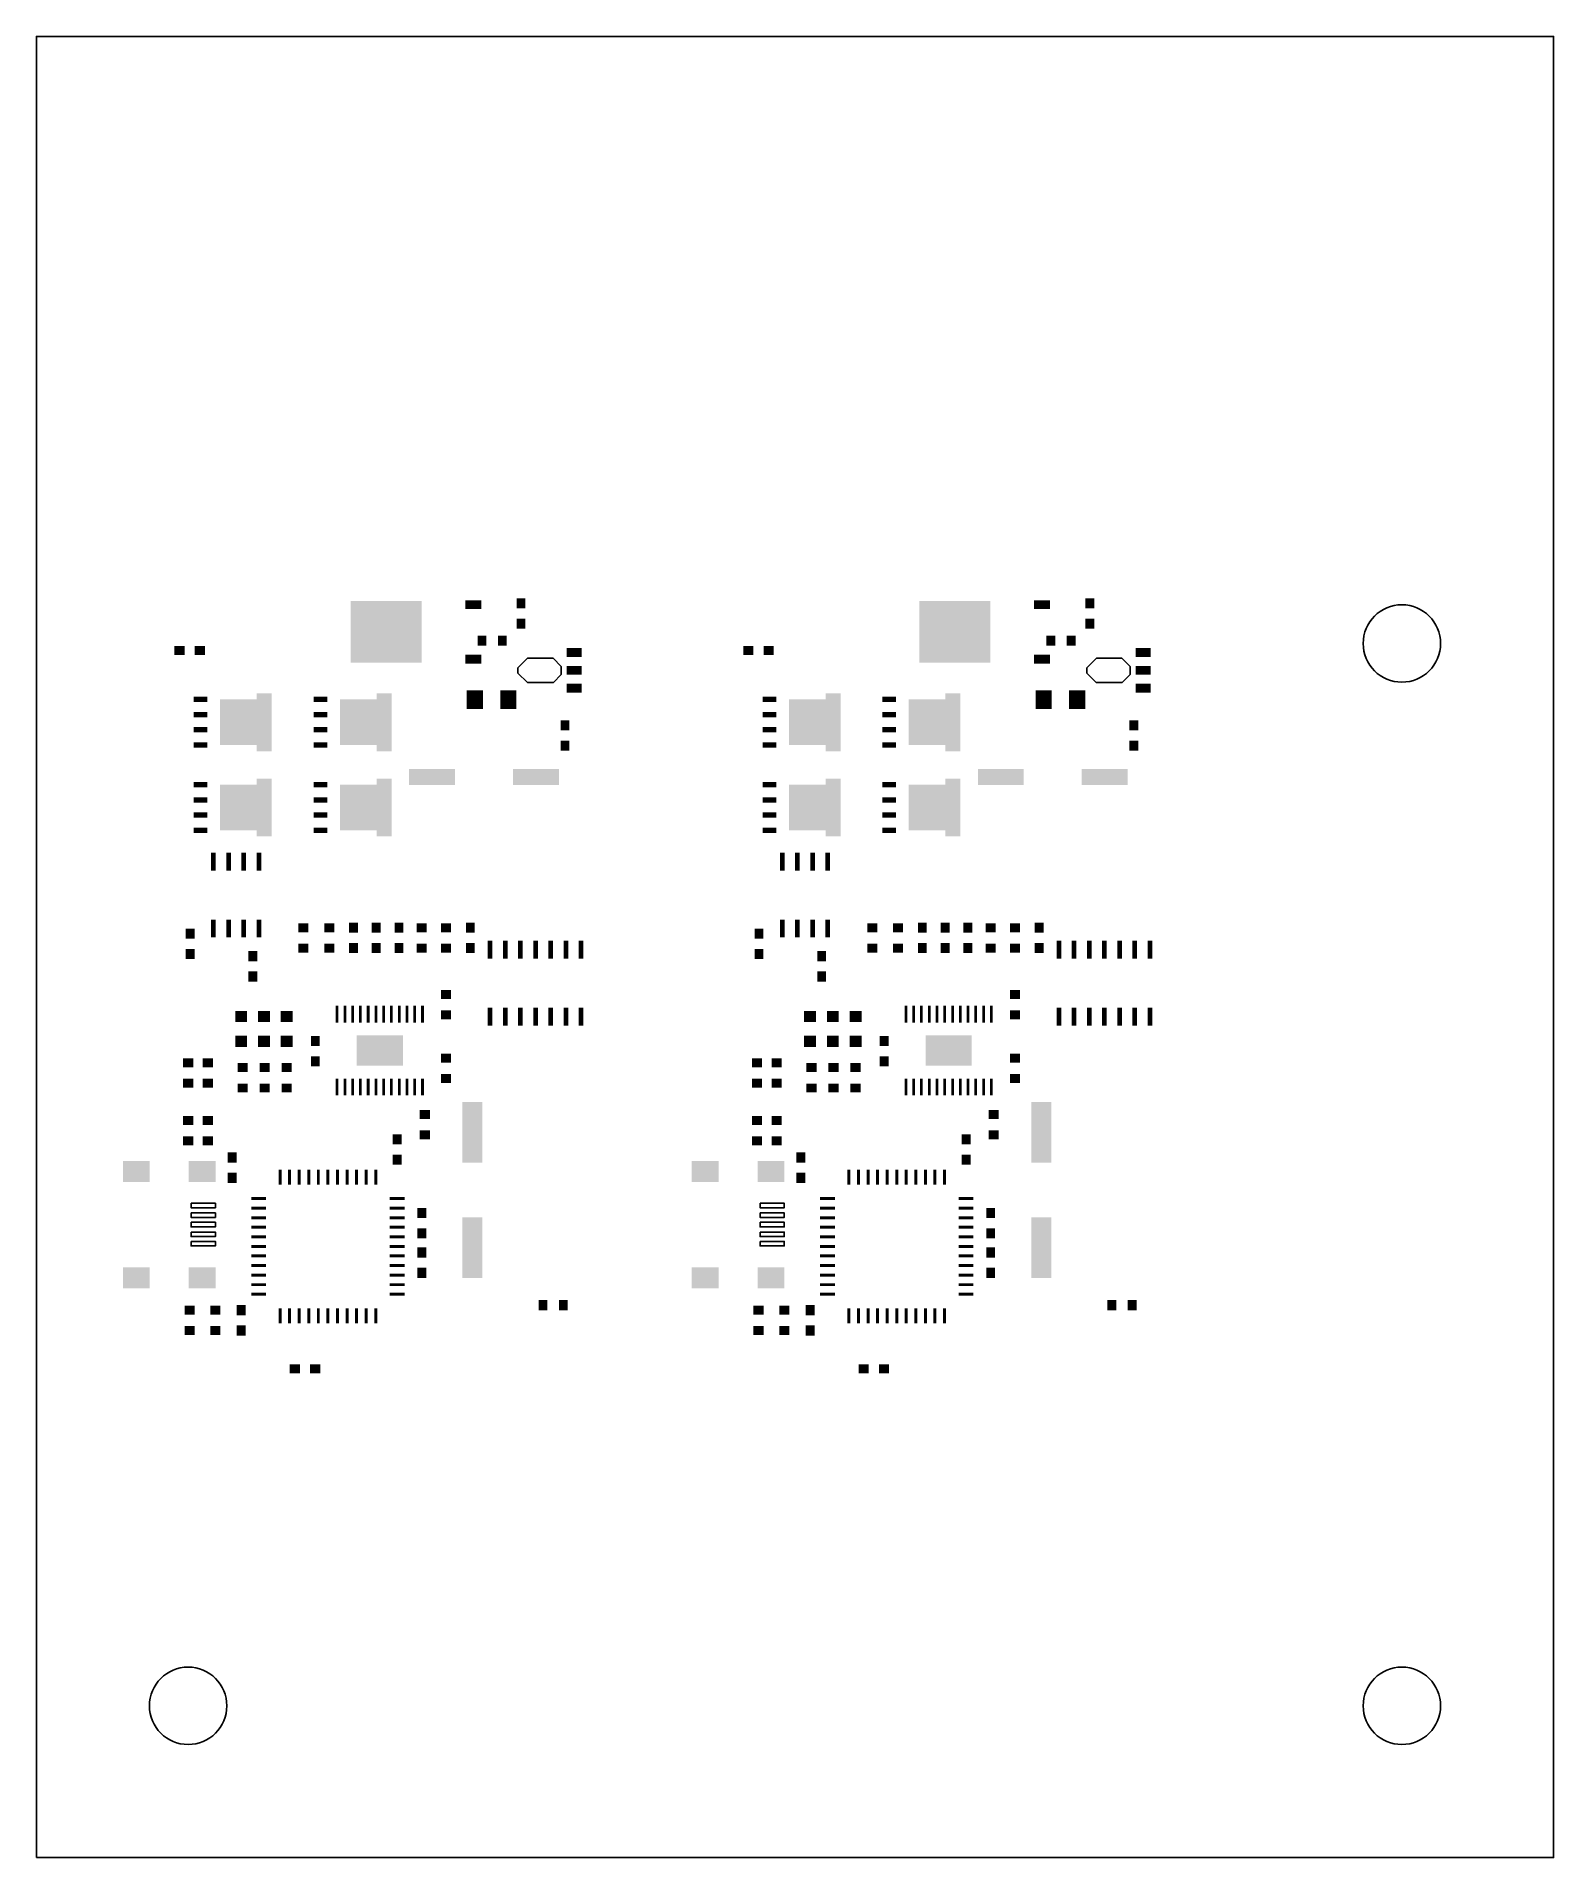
# Model space of a CAD drawing. Extents: x 0 to 5, y 0 to 6.
import ezdxf

# ---------------------------------------------------------------- set-up
doc = ezdxf.new("R2010")
doc.units = 0
doc.header["$MEASUREMENT"] = 0
doc.layers.get('0').update_dxf_attribs({"color": 1, "linetype": 'CONTINUOUS'})
doc.layers.add('20', color=1, linetype='CONTINUOUS')
doc.layers.add('31', color=251, linetype='CONTINUOUS')

# ---------------------------------------------------------------- blocks, each defined once
blk = doc.blocks.new('RECT')
blk.add_solid([(-0.5, -0.5), (0.5, -0.5), (-0.5, 0.5), (0.5, 0.5)])

msp = doc.modelspace()

# ---------------------------------------------------------------- linework, layer by layer
at = {"linetype": 'Continuous'}
msp.add_lwpolyline([(0, 0), (5, 0), (5, 6), (0, 6)], close=True, dxfattribs=at)
for centre in [(4.5, 4), (0.5, 0.5), (4.5, 0.5)]:
    msp.add_circle(centre, 0.1275, dxfattribs=at)
at = {"layer": '20', "linetype": 'Continuous'}
for points in [[(0.51, 2.156), (0.59, 2.156), (0.59, 2.141), (0.51, 2.141)], [(0.51, 2.156), (0.59, 2.156), (0.59, 2.141), (0.51, 2.141)], [(0.51, 2.124), (0.59, 2.124), (0.59, 2.109), (0.51, 2.109)], [(2.3847, 2.156), (2.4647, 2.156), (2.4647, 2.141), (2.3847, 2.141)], [(2.3847, 2.124), (2.4647, 2.124), (2.4647, 2.109), (2.3847, 2.109)], [(0.51, 2.093), (0.59, 2.093), (0.59, 2.078), (0.51, 2.078)], [(0.51, 2.061), (0.59, 2.061), (0.59, 2.046), (0.51, 2.046)], [(2.3847, 2.093), (2.4647, 2.093), (2.4647, 2.078), (2.3847, 2.078)], [(2.3847, 2.061), (2.4647, 2.061), (2.4647, 2.046), (2.3847, 2.046)], [(0.51, 2.03), (0.59, 2.03), (0.59, 2.015), (0.51, 2.015)], [(2.3847, 2.03), (2.4647, 2.03), (2.4647, 2.015), (2.3847, 2.015)]]:
    msp.add_lwpolyline(points, close=True, dxfattribs=at)
at = {"layer": '31'}
for p, q in [((1.5869, 3.9194), (1.6189, 3.9514)), ((1.5869, 3.9024), (1.5869, 3.9194)), ((1.6179, 3.8714), (1.5869, 3.9024)), ((1.6189, 3.9514), (1.7029, 3.9514)), ((1.7029, 3.9514), (1.7299, 3.9244)), ((1.7299, 3.9244), (1.7299, 3.8974)), ((3.4616, 3.9194), (3.4936, 3.9514)), ((3.4616, 3.9024), (3.4616, 3.9194)), ((3.4926, 3.8714), (3.4616, 3.9024)), ((3.4936, 3.9514), (3.5776, 3.9514)), ((3.5776, 3.9514), (3.6046, 3.9244)), ((3.6046, 3.9244), (3.6046, 3.8974)), ((1.7039, 3.8714), (1.6179, 3.8714)), ((1.7299, 3.8974), (1.7039, 3.8714)), ((3.5786, 3.8714), (3.4926, 3.8714)), ((3.6046, 3.8974), (3.5786, 3.8714))]:
    msp.add_line(p, q, dxfattribs=at)

# ---------------------------------------------------------------- block references
for p, xscale, yscale, rotation in [((1.4396, 4.1279), 0.02937, 0.052992, 89.99999999999999), ((1.5969, 4.1322), 0.033307, 0.02937, 270), ((3.3143, 4.1279), 0.02937, 0.052992, 89.99999999999999), ((3.4716, 4.1322), 0.033307, 0.02937, 270), ((1.1522, 4.0382), 0.202598, 0.234094, 89.99999999999999), ((1.5969, 4.0653), 0.033307, 0.02937, 270), ((3.0269, 4.0382), 0.202598, 0.234094, 89.99999999999999), ((3.4716, 4.0653), 0.033307, 0.02937, 270), ((1.4684, 4.0093), 0.02937, 0.033307, 180), ((1.5354, 4.0093), 0.02937, 0.033307, 180), ((3.3431, 4.0093), 0.02937, 0.033307, 180), ((3.41, 4.0093), 0.02937, 0.033307, 180), ((0.4715, 3.977), 0.033307, 0.02937, 180), ((0.5385, 3.977), 0.033307, 0.02937, 180), ((1.4396, 3.9484), 0.02937, 0.052992, 89.99999999999999), ((1.7725, 3.9705), 0.049055, 0.02937, 180), ((2.3462, 3.977), 0.033307, 0.02937, 180), ((2.4131, 3.977), 0.033307, 0.02937, 180), ((3.3143, 3.9484), 0.02937, 0.052992, 89.99999999999999), ((3.6471, 3.9705), 0.049055, 0.02937, 180), ((1.7725, 3.9114), 0.049055, 0.02937, 180), ((3.6471, 3.9114), 0.049055, 0.02937, 180), ((1.4449, 3.815), 0.052992, 0.060866, 180), ((1.5551, 3.815), 0.052992, 0.060866, 180), ((1.7725, 3.8524), 0.049055, 0.02937, 180), ((3.3195, 3.815), 0.052992, 0.060866, 180), ((3.4298, 3.815), 0.052992, 0.060866, 180), ((3.6471, 3.8524), 0.049055, 0.02937, 180), ((0.5411, 3.8157), 0.017559, 0.045118, 270), ((0.6661, 3.7407), 0.15, 0.122047, 270), ((0.7508, 3.7404), 0.190472, 0.049291, 270), ((0.936, 3.8157), 0.017559, 0.045118, 270), ((1.061, 3.7407), 0.15, 0.122047, 270), ((1.1457, 3.7404), 0.190472, 0.049291, 270), ((2.4158, 3.8157), 0.017559, 0.045118, 270), ((2.5408, 3.7407), 0.15, 0.122047, 270), ((2.6255, 3.7404), 0.190472, 0.049291, 270), ((2.8107, 3.8157), 0.017559, 0.045118, 270), ((2.9357, 3.7407), 0.15, 0.122047, 270), ((3.0204, 3.7404), 0.190472, 0.049291, 270), ((0.5411, 3.7657), 0.017559, 0.045118, 270), ((0.5411, 3.7157), 0.017559, 0.045118, 270), ((0.936, 3.7657), 0.017559, 0.045118, 270), ((0.936, 3.7157), 0.017559, 0.045118, 270), ((1.7421, 3.7304), 0.033307, 0.02937, 270), ((2.4158, 3.7657), 0.017559, 0.045118, 270), ((2.4158, 3.7157), 0.017559, 0.045118, 270), ((2.8107, 3.7657), 0.017559, 0.045118, 270), ((2.8107, 3.7157), 0.017559, 0.045118, 270), ((3.6168, 3.7304), 0.033307, 0.02937, 270), ((0.5411, 3.6657), 0.017559, 0.045118, 270), ((0.936, 3.6657), 0.017559, 0.045118, 270), ((1.7421, 3.6634), 0.033307, 0.02937, 270), ((2.4158, 3.6657), 0.017559, 0.045118, 270), ((2.8107, 3.6657), 0.017559, 0.045118, 270), ((3.6168, 3.6634), 0.033307, 0.02937, 270), ((0.5411, 3.5348), 0.017559, 0.045118, 270), ((0.7508, 3.4595), 0.190472, 0.049291, 270), ((0.936, 3.5348), 0.017559, 0.045118, 270), ((1.1457, 3.4595), 0.190472, 0.049291, 270), ((1.3037, 3.56), 0.151417, 0.052992, 180), ((1.6463, 3.56), 0.151417, 0.052992, 180), ((2.4158, 3.5348), 0.017559, 0.045118, 270), ((2.6255, 3.4595), 0.190472, 0.049291, 270), ((2.8107, 3.5348), 0.017559, 0.045118, 270), ((3.0204, 3.4595), 0.190472, 0.049291, 270), ((3.1784, 3.56), 0.151417, 0.052992, 180), ((3.5209, 3.56), 0.151417, 0.052992, 180), ((0.5411, 3.4848), 0.017559, 0.045118, 270), ((0.6661, 3.4598), 0.15, 0.122047, 270), ((0.936, 3.4848), 0.017559, 0.045118, 270), ((1.061, 3.4598), 0.15, 0.122047, 270), ((2.4158, 3.4848), 0.017559, 0.045118, 270), ((2.5408, 3.4598), 0.15, 0.122047, 270), ((2.8107, 3.4848), 0.017559, 0.045118, 270), ((2.9357, 3.4598), 0.15, 0.122047, 270), ((0.5411, 3.4348), 0.017559, 0.045118, 270), ((0.936, 3.4348), 0.017559, 0.045118, 270), ((2.4158, 3.4348), 0.017559, 0.045118, 270), ((2.8107, 3.4348), 0.017559, 0.045118, 270), ((0.5411, 3.3848), 0.017559, 0.045118, 270), ((0.936, 3.3848), 0.017559, 0.045118, 270), ((2.4158, 3.3848), 0.017559, 0.045118, 270), ((2.8107, 3.3848), 0.017559, 0.045118, 270), ((0.5833, 3.2813), 0.058898, 0.015591, 270), ((0.6333, 3.2813), 0.058898, 0.015591, 270), ((0.6833, 3.2813), 0.058898, 0.015591, 270), ((0.7333, 3.2813), 0.058898, 0.015591, 270), ((2.4579, 3.2813), 0.058898, 0.015591, 270), ((2.5079, 3.2813), 0.058898, 0.015591, 270), ((2.5579, 3.2813), 0.058898, 0.015591, 270), ((2.6079, 3.2813), 0.058898, 0.015591, 270), ((0.5066, 3.0436), 0.033307, 0.02937, 270), ((0.5833, 3.0608), 0.058898, 0.015591, 270), ((0.6333, 3.0608), 0.058898, 0.015591, 270), ((0.6833, 3.0608), 0.058898, 0.015591, 270), ((0.7333, 3.0608), 0.058898, 0.015591, 270), ((0.88, 3.0635), 0.02937, 0.033307, 89.99999999999999), ((0.965, 3.0635), 0.02937, 0.033307, 89.99999999999999), ((1.045, 3.0635), 0.033307, 0.02937, 89.99999999999999), ((1.12, 3.0635), 0.033307, 0.02937, 89.99999999999999), ((1.195, 3.0635), 0.033307, 0.02937, 270), ((1.27, 3.0635), 0.02937, 0.033307, 89.99999999999999), ((1.35, 3.0635), 0.02937, 0.033307, 89.99999999999999), ((1.43, 3.0635), 0.033307, 0.02937, 89.99999999999999), ((2.3813, 3.0436), 0.033307, 0.02937, 270), ((2.4579, 3.0608), 0.058898, 0.015591, 270), ((2.5079, 3.0608), 0.058898, 0.015591, 270), ((2.5579, 3.0608), 0.058898, 0.015591, 270), ((2.6079, 3.0608), 0.058898, 0.015591, 270), ((2.7547, 3.0635), 0.02937, 0.033307, 89.99999999999999), ((2.8397, 3.0635), 0.02937, 0.033307, 89.99999999999999), ((2.9197, 3.0635), 0.033307, 0.02937, 89.99999999999999), ((2.9947, 3.0635), 0.033307, 0.02937, 89.99999999999999), ((3.0697, 3.0635), 0.033307, 0.02937, 270), ((3.1447, 3.0635), 0.02937, 0.033307, 89.99999999999999), ((3.2247, 3.0635), 0.02937, 0.033307, 89.99999999999999), ((3.3047, 3.0635), 0.033307, 0.02937, 89.99999999999999), ((0.88, 2.9965), 0.02937, 0.033307, 89.99999999999999), ((0.965, 2.9965), 0.02937, 0.033307, 89.99999999999999), ((1.045, 2.9965), 0.033307, 0.02937, 89.99999999999999), ((1.12, 2.9965), 0.033307, 0.02937, 89.99999999999999), ((1.195, 2.9965), 0.033307, 0.02937, 270), ((1.27, 2.9965), 0.02937, 0.033307, 89.99999999999999), ((1.35, 2.9965), 0.02937, 0.033307, 89.99999999999999), ((1.43, 2.9965), 0.033307, 0.02937, 89.99999999999999), ((1.495, 2.9912), 0.058898, 0.015591, 89.99999999999999), ((1.545, 2.9912), 0.058898, 0.015591, 89.99999999999999), ((1.595, 2.9912), 0.058898, 0.015591, 89.99999999999999), ((1.645, 2.9912), 0.058898, 0.015591, 89.99999999999999), ((1.695, 2.9912), 0.058898, 0.015591, 89.99999999999999), ((1.745, 2.9912), 0.058898, 0.015591, 89.99999999999999), ((1.795, 2.9912), 0.058898, 0.015591, 89.99999999999999), ((2.7547, 2.9965), 0.02937, 0.033307, 89.99999999999999), ((2.8397, 2.9965), 0.02937, 0.033307, 89.99999999999999), ((2.9197, 2.9965), 0.033307, 0.02937, 89.99999999999999), ((2.9947, 2.9965), 0.033307, 0.02937, 89.99999999999999), ((3.0697, 2.9965), 0.033307, 0.02937, 270), ((3.1447, 2.9965), 0.02937, 0.033307, 89.99999999999999), ((3.2247, 2.9965), 0.02937, 0.033307, 89.99999999999999), ((3.3047, 2.9965), 0.033307, 0.02937, 89.99999999999999), ((3.3697, 2.9912), 0.058898, 0.015591, 89.99999999999999), ((3.4197, 2.9912), 0.058898, 0.015591, 89.99999999999999), ((3.4697, 2.9912), 0.058898, 0.015591, 89.99999999999999), ((3.5197, 2.9912), 0.058898, 0.015591, 89.99999999999999), ((3.5697, 2.9912), 0.058898, 0.015591, 89.99999999999999), ((3.6197, 2.9912), 0.058898, 0.015591, 89.99999999999999), ((3.6697, 2.9912), 0.058898, 0.015591, 89.99999999999999), ((0.5066, 2.9767), 0.033307, 0.02937, 270), ((0.7134, 2.9698), 0.033307, 0.02937, 270), ((2.3813, 2.9767), 0.033307, 0.02937, 270), ((2.588, 2.9698), 0.033307, 0.02937, 270), ((0.7134, 2.9029), 0.033307, 0.02937, 270), ((2.588, 2.9029), 0.033307, 0.02937, 270), ((1.35, 2.8435), 0.02937, 0.033307, 89.99999999999999), ((3.2247, 2.8435), 0.02937, 0.033307, 89.99999999999999), ((0.675, 2.771), 0.037, 0.039, 89.99999999999999), ((0.75, 2.771), 0.037, 0.039, 89.99999999999999), ((0.825, 2.771), 0.037, 0.039, 89.99999999999999), ((0.9909, 2.7787), 0.054961, 0.008858, 270), ((1.0165, 2.7787), 0.054961, 0.008858, 270), ((1.0421, 2.7787), 0.054961, 0.008858, 270), ((1.0677, 2.7787), 0.054961, 0.008858, 270), ((1.0933, 2.7787), 0.054961, 0.008858, 270), ((1.1189, 2.7787), 0.054961, 0.008858, 270), ((1.1445, 2.7787), 0.054961, 0.008858, 270), ((1.1701, 2.7787), 0.054961, 0.008858, 270), ((1.1957, 2.7787), 0.054961, 0.008858, 270), ((1.2213, 2.7787), 0.054961, 0.008858, 270), ((1.2469, 2.7787), 0.054961, 0.008858, 270), ((1.2724, 2.7787), 0.054961, 0.008858, 270), ((1.35, 2.7765), 0.02937, 0.033307, 89.99999999999999), ((1.495, 2.7708), 0.058898, 0.015591, 89.99999999999999), ((1.545, 2.7708), 0.058898, 0.015591, 89.99999999999999), ((1.595, 2.7708), 0.058898, 0.015591, 89.99999999999999), ((1.645, 2.7708), 0.058898, 0.015591, 89.99999999999999), ((1.695, 2.7708), 0.058898, 0.015591, 89.99999999999999), ((1.745, 2.7708), 0.058898, 0.015591, 89.99999999999999), ((1.795, 2.7708), 0.058898, 0.015591, 89.99999999999999), ((2.5497, 2.771), 0.037, 0.039, 89.99999999999999), ((2.6247, 2.771), 0.037, 0.039, 89.99999999999999), ((2.6997, 2.771), 0.037, 0.039, 89.99999999999999), ((2.8656, 2.7787), 0.054961, 0.008858, 270), ((2.8912, 2.7787), 0.054961, 0.008858, 270), ((2.9168, 2.7787), 0.054961, 0.008858, 270), ((2.9424, 2.7787), 0.054961, 0.008858, 270), ((2.968, 2.7787), 0.054961, 0.008858, 270), ((2.9936, 2.7787), 0.054961, 0.008858, 270), ((3.0192, 2.7787), 0.054961, 0.008858, 270), ((3.0447, 2.7787), 0.054961, 0.008858, 270), ((3.0703, 2.7787), 0.054961, 0.008858, 270), ((3.0959, 2.7787), 0.054961, 0.008858, 270), ((3.1215, 2.7787), 0.054961, 0.008858, 270), ((3.1471, 2.7787), 0.054961, 0.008858, 270), ((3.2247, 2.7765), 0.02937, 0.033307, 89.99999999999999), ((3.3697, 2.7708), 0.058898, 0.015591, 89.99999999999999), ((3.4197, 2.7708), 0.058898, 0.015591, 89.99999999999999), ((3.4697, 2.7708), 0.058898, 0.015591, 89.99999999999999), ((3.5197, 2.7708), 0.058898, 0.015591, 89.99999999999999), ((3.5697, 2.7708), 0.058898, 0.015591, 89.99999999999999), ((3.6197, 2.7708), 0.058898, 0.015591, 89.99999999999999), ((3.6697, 2.7708), 0.058898, 0.015591, 89.99999999999999), ((0.675, 2.689), 0.037, 0.039, 89.99999999999999), ((0.75, 2.689), 0.037, 0.039, 89.99999999999999), ((0.825, 2.689), 0.037, 0.039, 89.99999999999999), ((0.9192, 2.6904), 0.033307, 0.02937, 270), ((1.1317, 2.6587), 0.1, 0.152, 270), ((2.5497, 2.689), 0.037, 0.039, 89.99999999999999), ((2.6247, 2.689), 0.037, 0.039, 89.99999999999999), ((2.6997, 2.689), 0.037, 0.039, 89.99999999999999), ((2.7938, 2.6904), 0.033307, 0.02937, 270), ((3.0064, 2.6587), 0.1, 0.152, 270), ((0.9192, 2.6235), 0.033307, 0.02937, 270), ((1.35, 2.6335), 0.02937, 0.033307, 270), ((2.7938, 2.6235), 0.033307, 0.02937, 270), ((3.2247, 2.6335), 0.02937, 0.033307, 270), ((0.5, 2.6185), 0.02937, 0.033307, 89.99999999999999), ((0.565, 2.6185), 0.02937, 0.033307, 89.99999999999999), ((0.6799, 2.6026), 0.02937, 0.033307, 89.99999999999999), ((0.7522, 2.6026), 0.02937, 0.033307, 89.99999999999999), ((0.8246, 2.6026), 0.02937, 0.033307, 270), ((1.35, 2.5665), 0.02937, 0.033307, 270), ((2.3747, 2.6185), 0.02937, 0.033307, 89.99999999999999), ((2.4397, 2.6185), 0.02937, 0.033307, 89.99999999999999), ((2.5545, 2.6026), 0.02937, 0.033307, 89.99999999999999), ((2.6269, 2.6026), 0.02937, 0.033307, 89.99999999999999), ((2.6993, 2.6026), 0.02937, 0.033307, 270), ((3.2247, 2.5665), 0.02937, 0.033307, 270), ((0.5, 2.5515), 0.02937, 0.033307, 89.99999999999999), ((0.565, 2.5515), 0.02937, 0.033307, 89.99999999999999), ((0.6799, 2.5356), 0.02937, 0.033307, 89.99999999999999), ((0.7522, 2.5356), 0.02937, 0.033307, 89.99999999999999), ((0.8246, 2.5356), 0.02937, 0.033307, 270), ((0.9909, 2.5386), 0.054961, 0.008858, 270), ((1.0165, 2.5386), 0.054961, 0.008858, 270), ((1.0421, 2.5386), 0.054961, 0.008858, 270), ((1.0677, 2.5386), 0.054961, 0.008858, 270), ((1.0933, 2.5386), 0.054961, 0.008858, 270), ((1.1189, 2.5386), 0.054961, 0.008858, 270), ((1.1445, 2.5386), 0.054961, 0.008858, 270), ((1.1701, 2.5386), 0.054961, 0.008858, 270), ((1.1957, 2.5386), 0.054961, 0.008858, 270), ((1.2213, 2.5386), 0.054961, 0.008858, 270), ((1.2469, 2.5386), 0.054961, 0.008858, 270), ((1.2724, 2.5386), 0.054961, 0.008858, 270), ((2.3747, 2.5515), 0.02937, 0.033307, 89.99999999999999), ((2.4397, 2.5515), 0.02937, 0.033307, 89.99999999999999), ((2.5545, 2.5356), 0.02937, 0.033307, 89.99999999999999), ((2.6269, 2.5356), 0.02937, 0.033307, 89.99999999999999), ((2.6993, 2.5356), 0.02937, 0.033307, 270), ((2.8656, 2.5386), 0.054961, 0.008858, 270), ((2.8912, 2.5386), 0.054961, 0.008858, 270), ((2.9168, 2.5386), 0.054961, 0.008858, 270), ((2.9424, 2.5386), 0.054961, 0.008858, 270), ((2.968, 2.5386), 0.054961, 0.008858, 270), ((2.9936, 2.5386), 0.054961, 0.008858, 270), ((3.0192, 2.5386), 0.054961, 0.008858, 270), ((3.0447, 2.5386), 0.054961, 0.008858, 270), ((3.0703, 2.5386), 0.054961, 0.008858, 270), ((3.0959, 2.5386), 0.054961, 0.008858, 270), ((3.1215, 2.5386), 0.054961, 0.008858, 270), ((3.1471, 2.5386), 0.054961, 0.008858, 270), ((1.28, 2.4485), 0.02937, 0.033307, 270), ((1.437, 2.389), 0.2, 0.066, 89.99999999999999), ((3.1547, 2.4485), 0.02937, 0.033307, 270), ((3.3117, 2.389), 0.2, 0.066, 89.99999999999999), ((0.5, 2.4285), 0.02937, 0.033307, 270), ((0.565, 2.4285), 0.02937, 0.033307, 270), ((2.3747, 2.4285), 0.02937, 0.033307, 270), ((2.4397, 2.4285), 0.02937, 0.033307, 270), ((0.5, 2.3615), 0.02937, 0.033307, 270), ((0.565, 2.3615), 0.02937, 0.033307, 270), ((1.1893, 2.3665), 0.033307, 0.02937, 270), ((1.28, 2.3815), 0.02937, 0.033307, 270), ((2.3747, 2.3615), 0.02937, 0.033307, 270), ((2.4397, 2.3615), 0.02937, 0.033307, 270), ((3.064, 2.3665), 0.033307, 0.02937, 270), ((3.1547, 2.3815), 0.02937, 0.033307, 270), ((0.3295, 2.2602), 0.06874, 0.088425, 270), ((0.5461, 2.2602), 0.06874, 0.088425, 270), ((0.6448, 2.3065), 0.033307, 0.02937, 270), ((1.1893, 2.2996), 0.033307, 0.02937, 270), ((2.2042, 2.2602), 0.06874, 0.088425, 270), ((2.4207, 2.2602), 0.06874, 0.088425, 270), ((2.5194, 2.3065), 0.033307, 0.02937, 270), ((3.064, 2.2996), 0.033307, 0.02937, 270), ((0.6448, 2.2396), 0.033307, 0.02937, 270), ((0.8032, 2.2418), 0.049055, 0.009843000000000001, 89.99999999999999), ((0.8346, 2.2418), 0.049055, 0.009843000000000001, 89.99999999999999), ((0.8661, 2.2418), 0.049055, 0.009843000000000001, 89.99999999999999), ((0.8976, 2.2418), 0.049055, 0.009843000000000001, 89.99999999999999), ((0.9291, 2.2418), 0.049055, 0.009843000000000001, 89.99999999999999), ((0.9606, 2.2418), 0.049055, 0.009843000000000001, 89.99999999999999), ((0.9921, 2.2418), 0.049055, 0.009843000000000001, 89.99999999999999), ((1.0236, 2.2418), 0.049055, 0.009843000000000001, 89.99999999999999), ((1.0551, 2.2418), 0.049055, 0.009843000000000001, 89.99999999999999), ((1.0866, 2.2418), 0.049055, 0.009843000000000001, 89.99999999999999), ((1.1181, 2.2418), 0.049055, 0.009843000000000001, 89.99999999999999), ((2.5194, 2.2396), 0.033307, 0.02937, 270), ((2.6778, 2.2418), 0.049055, 0.009843000000000001, 89.99999999999999), ((2.7093, 2.2418), 0.049055, 0.009843000000000001, 89.99999999999999), ((2.7408, 2.2418), 0.049055, 0.009843000000000001, 89.99999999999999), ((2.7723, 2.2418), 0.049055, 0.009843000000000001, 89.99999999999999), ((2.8038, 2.2418), 0.049055, 0.009843000000000001, 89.99999999999999), ((2.8353, 2.2418), 0.049055, 0.009843000000000001, 89.99999999999999), ((2.8668, 2.2418), 0.049055, 0.009843000000000001, 89.99999999999999), ((2.8983, 2.2418), 0.049055, 0.009843000000000001, 89.99999999999999), ((2.9298, 2.2418), 0.049055, 0.009843000000000001, 89.99999999999999), ((2.9613, 2.2418), 0.049055, 0.009843000000000001, 89.99999999999999), ((2.9928, 2.2418), 0.049055, 0.009843000000000001, 89.99999999999999), ((0.7323, 2.1709), 0.009843000000000001, 0.049055, 89.99999999999999), ((1.189, 2.1709), 0.009843000000000001, 0.049055, 89.99999999999999), ((2.6069, 2.1709), 0.009843000000000001, 0.049055, 89.99999999999999), ((3.0636, 2.1709), 0.009843000000000001, 0.049055, 89.99999999999999), ((0.7323, 2.1394), 0.009843000000000001, 0.049055, 89.99999999999999), ((0.7323, 2.108), 0.009843000000000001, 0.049055, 89.99999999999999), ((1.189, 2.1394), 0.009843000000000001, 0.049055, 89.99999999999999), ((1.189, 2.108), 0.009843000000000001, 0.049055, 89.99999999999999), ((1.27, 2.1235), 0.033307, 0.02937, 270), ((1.437, 2.009), 0.2, 0.066, 89.99999999999999), ((2.6069, 2.1394), 0.009843000000000001, 0.049055, 89.99999999999999), ((2.6069, 2.108), 0.009843000000000001, 0.049055, 89.99999999999999), ((3.0636, 2.1394), 0.009843000000000001, 0.049055, 89.99999999999999), ((3.0636, 2.108), 0.009843000000000001, 0.049055, 89.99999999999999), ((3.1447, 2.1235), 0.033307, 0.02937, 270), ((3.3117, 2.009), 0.2, 0.066, 89.99999999999999), ((0.7323, 2.0765), 0.009843000000000001, 0.049055, 89.99999999999999), ((0.7323, 2.045), 0.009843000000000001, 0.049055, 89.99999999999999), ((1.189, 2.0765), 0.009843000000000001, 0.049055, 89.99999999999999), ((1.189, 2.045), 0.009843000000000001, 0.049055, 89.99999999999999), ((1.27, 2.0565), 0.033307, 0.02937, 270), ((2.6069, 2.0765), 0.009843000000000001, 0.049055, 89.99999999999999), ((2.6069, 2.045), 0.009843000000000001, 0.049055, 89.99999999999999), ((3.0636, 2.0765), 0.009843000000000001, 0.049055, 89.99999999999999), ((3.0636, 2.045), 0.009843000000000001, 0.049055, 89.99999999999999), ((3.1447, 2.0565), 0.033307, 0.02937, 270), ((0.7323, 2.0135), 0.009843000000000001, 0.049055, 89.99999999999999), ((0.7323, 1.982), 0.009843000000000001, 0.049055, 89.99999999999999), ((1.189, 2.0135), 0.009843000000000001, 0.049055, 89.99999999999999), ((1.189, 1.982), 0.009843000000000001, 0.049055, 89.99999999999999), ((1.27, 1.9935), 0.033307, 0.02937, 89.99999999999999), ((2.6069, 2.0135), 0.009843000000000001, 0.049055, 89.99999999999999), ((2.6069, 1.982), 0.009843000000000001, 0.049055, 89.99999999999999), ((3.0636, 2.0135), 0.009843000000000001, 0.049055, 89.99999999999999), ((3.0636, 1.982), 0.009843000000000001, 0.049055, 89.99999999999999), ((3.1447, 1.9935), 0.033307, 0.02937, 89.99999999999999), ((0.3295, 1.9098), 0.06874, 0.088425, 270), ((0.5461, 1.9098), 0.06874, 0.088425, 270), ((0.7323, 1.9505), 0.009843000000000001, 0.049055, 89.99999999999999), ((0.7323, 1.919), 0.009843000000000001, 0.049055, 89.99999999999999), ((1.189, 1.9505), 0.009843000000000001, 0.049055, 89.99999999999999), ((1.189, 1.919), 0.009843000000000001, 0.049055, 89.99999999999999), ((1.27, 1.9265), 0.033307, 0.02937, 89.99999999999999), ((2.2042, 1.9098), 0.06874, 0.088425, 270), ((2.4207, 1.9098), 0.06874, 0.088425, 270), ((2.6069, 1.9505), 0.009843000000000001, 0.049055, 89.99999999999999), ((2.6069, 1.919), 0.009843000000000001, 0.049055, 89.99999999999999), ((3.0636, 1.9505), 0.009843000000000001, 0.049055, 89.99999999999999), ((3.0636, 1.919), 0.009843000000000001, 0.049055, 89.99999999999999), ((3.1447, 1.9265), 0.033307, 0.02937, 89.99999999999999), ((0.7323, 1.8875), 0.009843000000000001, 0.049055, 89.99999999999999), ((0.7323, 1.856), 0.009843000000000001, 0.049055, 89.99999999999999), ((1.189, 1.8875), 0.009843000000000001, 0.049055, 89.99999999999999), ((1.189, 1.856), 0.009843000000000001, 0.049055, 89.99999999999999), ((2.6069, 1.8875), 0.009843000000000001, 0.049055, 89.99999999999999), ((2.6069, 1.856), 0.009843000000000001, 0.049055, 89.99999999999999), ((3.0636, 1.8875), 0.009843000000000001, 0.049055, 89.99999999999999), ((3.0636, 1.856), 0.009843000000000001, 0.049055, 89.99999999999999), ((0.505, 1.8035), 0.02937, 0.033307, 270), ((0.59, 1.8035), 0.02937, 0.033307, 270), ((0.675, 1.8035), 0.033307, 0.02937, 270), ((0.8032, 1.7851), 0.049055, 0.009843000000000001, 89.99999999999999), ((0.8346, 1.7851), 0.049055, 0.009843000000000001, 89.99999999999999), ((0.8661, 1.7851), 0.049055, 0.009843000000000001, 89.99999999999999), ((0.8976, 1.7851), 0.049055, 0.009843000000000001, 89.99999999999999), ((0.9291, 1.7851), 0.049055, 0.009843000000000001, 89.99999999999999), ((0.9606, 1.7851), 0.049055, 0.009843000000000001, 89.99999999999999), ((0.9921, 1.7851), 0.049055, 0.009843000000000001, 89.99999999999999), ((1.0236, 1.7851), 0.049055, 0.009843000000000001, 89.99999999999999), ((1.0551, 1.7851), 0.049055, 0.009843000000000001, 89.99999999999999), ((1.0866, 1.7851), 0.049055, 0.009843000000000001, 89.99999999999999), ((1.1181, 1.7851), 0.049055, 0.009843000000000001, 89.99999999999999), ((1.6695, 1.82), 0.02937, 0.033307, 180), ((1.7365, 1.82), 0.02937, 0.033307, 180), ((2.3797, 1.8035), 0.02937, 0.033307, 270), ((2.4647, 1.8035), 0.02937, 0.033307, 270), ((2.5497, 1.8035), 0.033307, 0.02937, 270), ((2.6778, 1.7851), 0.049055, 0.009843000000000001, 89.99999999999999), ((2.7093, 1.7851), 0.049055, 0.009843000000000001, 89.99999999999999), ((2.7408, 1.7851), 0.049055, 0.009843000000000001, 89.99999999999999), ((2.7723, 1.7851), 0.049055, 0.009843000000000001, 89.99999999999999), ((2.8038, 1.7851), 0.049055, 0.009843000000000001, 89.99999999999999), ((2.8353, 1.7851), 0.049055, 0.009843000000000001, 89.99999999999999), ((2.8668, 1.7851), 0.049055, 0.009843000000000001, 89.99999999999999), ((2.8983, 1.7851), 0.049055, 0.009843000000000001, 89.99999999999999), ((2.9298, 1.7851), 0.049055, 0.009843000000000001, 89.99999999999999), ((2.9613, 1.7851), 0.049055, 0.009843000000000001, 89.99999999999999), ((2.9928, 1.7851), 0.049055, 0.009843000000000001, 89.99999999999999), ((3.5442, 1.82), 0.02937, 0.033307, 180), ((3.6111, 1.82), 0.02937, 0.033307, 180), ((0.505, 1.7365), 0.02937, 0.033307, 270), ((0.59, 1.7365), 0.02937, 0.033307, 270), ((0.675, 1.7365), 0.033307, 0.02937, 270), ((2.3797, 1.7365), 0.02937, 0.033307, 270), ((2.4647, 1.7365), 0.02937, 0.033307, 270), ((2.5497, 1.7365), 0.033307, 0.02937, 270), ((0.8515, 1.61), 0.033307, 0.02937, 180), ((0.9185, 1.61), 0.033307, 0.02937, 180), ((2.7262, 1.61), 0.033307, 0.02937, 180), ((2.7931, 1.61), 0.033307, 0.02937, 180)]:
    msp.add_blockref('RECT', p, dxfattribs=dict(at, xscale=xscale, yscale=yscale, rotation=rotation))

doc.saveas('drawing.dxf')
